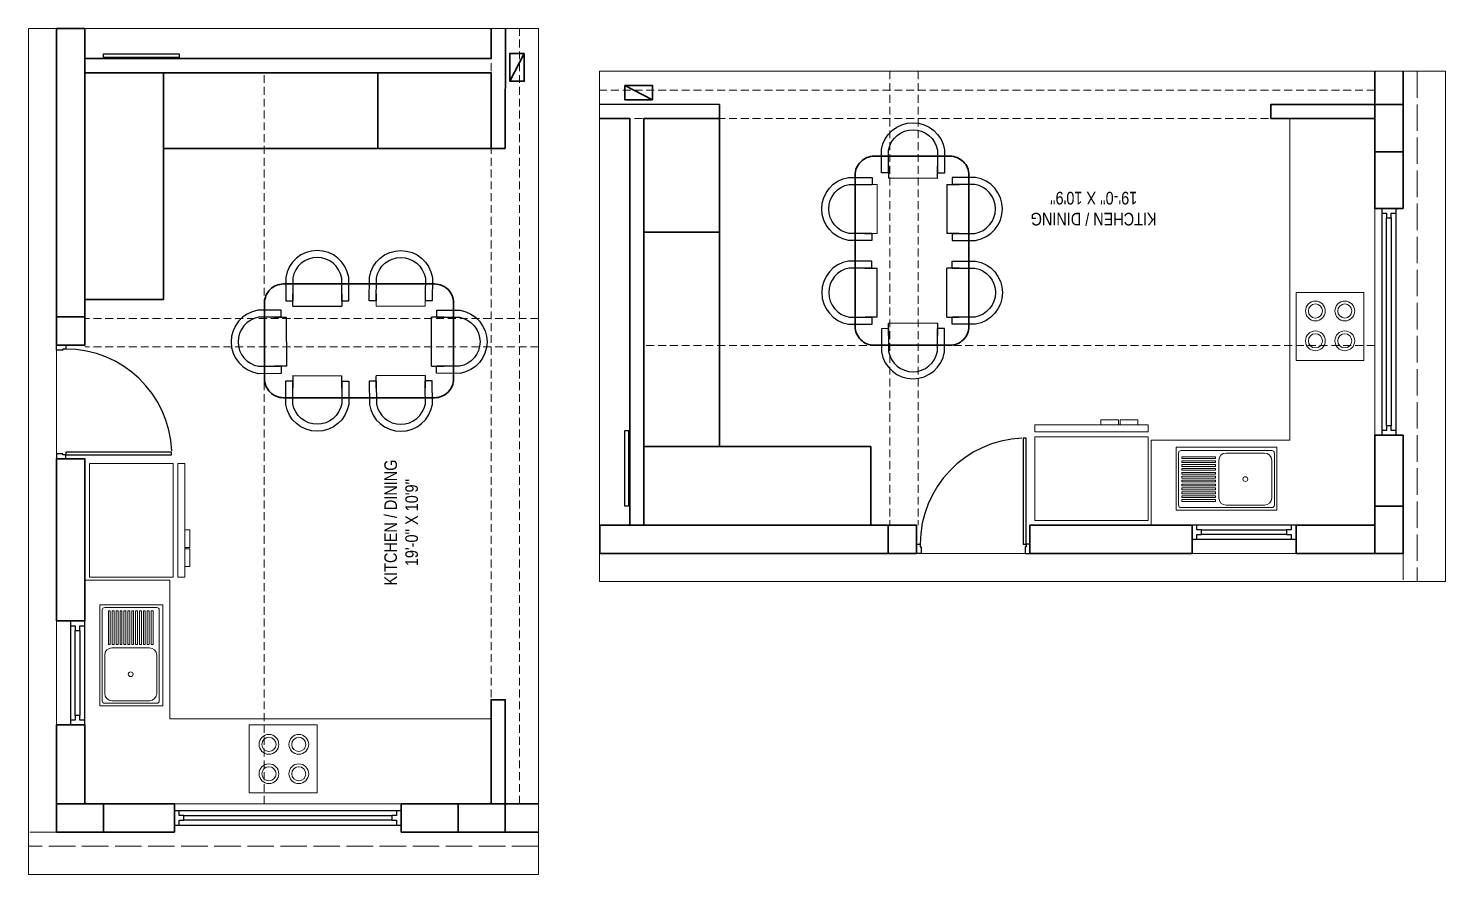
# Model space of a CAD drawing. Header units: millimetres. Extents: x 56222 to 3066687, y -650199 to -121287.
# Drawn here: x 138443.7 to 138893.6, y -183720.3 to -183451.7 of the extents above; entities that cross this region are included whole.
import ezdxf

# ---------------------------------------------------------------- set-up
doc = ezdxf.new("R2010")
doc.units = ezdxf.units.MM
doc.header["$MEASUREMENT"] = 0
doc.linetypes.add('ACAD_ISO02W100', pattern=[15, 12, -3])
doc.linetypes.add('DASHED2', pattern=[0.375, 0.25, -0.125])
for name, color, linetype in [('AR DOOR', 40, 'Continuous'), ('AR ELE-5', 134, 'Continuous'), ('str coll', 6, 'Continuous')]:
    doc.layers.add(name, color=color, linetype=linetype)
for name, color, linetype, lineweight in [('CENTERLINE ( COLUMN ) ~ DIM', 7, 'Continuous', 9), ('COLUMN', 1, 'Continuous', 30), ('FIRST FLOOR ( DW_RAIL )', 7, 'Continuous', 9), ('FIRST FLOOR ( TEXT )', 7, 'Continuous', 9), ('FURNITURE', 32, 'Continuous', 9), ('GROUND FLOOR', 7, 'Continuous', 9), ('GROUND FLOOR  ( PLINE )', 251, 'Continuous', 30), ('Labelling', 1, 'Continuous', 25), ('XX~SLAB ( BEAM )~ ( DIM )', 7, 'Continuous', 9)]:
    doc.layers.add(name, color=color, linetype=linetype, lineweight=lineweight)
doc.layers.add('PDF_INT-ELEC SWITCH BOARD', color=7, linetype='Continuous', true_color=0x00751d)
doc.layers.add('XX~SLAB ( PLINE )', color=251, linetype='Continuous', plot=False)
doc.styles.add('KATHA', font='swissc.ttf')

# ---------------------------------------------------------------- blocks, each defined once
blk = doc.blocks.new('*U131')
for points in [[(-40, 0), (0, 0), (0, 30), (10, 30), (10, 100), (-40, 100)], [(0, 0), (0, -1120), (30, -1120), (30, 0)], [(1160, 0), (1120, 0), (1120, 30), (1110, 30), (1110, 100), (1160, 100)]]:
    blk.add_lwpolyline(points, close=True)
at = {"layer": 'AR ELE-5', "linetype": 'ByBlock', "ltscale": 15}
blk.add_arc((-2, 1), 1122, 272.373, 359.9653, dxfattribs=at)
blk = doc.blocks.new('sf sfs')
at = {"layer": 'FURNITURE'}
blk.add_line((3348685.97, -514612.12), (3348664.42, -514612.12), dxfattribs=at)
blk.add_lwpolyline([(3348664.42, -514612.12), (3348664.42, -514590.57), (3348685.97, -514590.57), (3348685.97, -514612.12)], dxfattribs=at)
for centre, radius in [((3348670.49, -514596.83), 3.14), ((3348679.82, -514596.83), 3.14), ((3348670.49, -514596.83), 2.24), ((3348679.82, -514596.83), 2.24), ((3348670.49, -514606.3), 3.14), ((3348679.82, -514606.3), 3.14), ((3348670.49, -514606.3), 2.24), ((3348679.82, -514606.3), 2.24)]:
    blk.add_circle(centre, radius, dxfattribs=at)
blk = doc.blocks.new('SED S')
at = {"layer": 'FURNITURE', "lineweight": 18, "elevation": -0.07, "flags": 128}
for points in [[(3340639.61, -514630.85), (3340639.61, -514629.27), (3340645.24, -514629.27), (3340645.24, -514630.85)], [(3340645.71, -514630.85), (3340645.71, -514629.27), (3340651.34, -514629.27), (3340651.34, -514630.85)]]:
    blk.add_lwpolyline(points, dxfattribs=at)
at = {"layer": 'FURNITURE', "lineweight": 18, "elevation": -0.07}
for points in [[(3340618.66, -514630.85), (3340618.66, -514633.06), (3340654.66, -514633.06), (3340654.66, -514630.85)], [(3340618.66, -514634.61), (3340618.66, -514661.17), (3340654.66, -514661.17), (3340654.66, -514634.61)]]:
    blk.add_lwpolyline(points, close=True, dxfattribs=at)
blk = doc.blocks.new('SD DSD')
at = {"layer": 'FURNITURE', "lineweight": 25}
for p, q in [((3348486.7, -514623.32), (3348486.68, -514619.42)), ((3348502.23, -514619.34), (3348502.25, -514623.25)), ((3348483.69, -514625.26), (3348479.79, -514625.25)), ((3348483.69, -514625.26), (3348483.66, -514640.81)), ((3348486.7, -514623.32), (3348502.25, -514623.25)), ((3348505.76, -514625.26), (3348509.66, -514625.25)), ((3348505.76, -514625.26), (3348505.79, -514640.81)), ((3348479.75, -514640.8), (3348483.66, -514640.81)), ((3348509.7, -514640.8), (3348505.79, -514640.81)), ((3348479.75, -514651.77), (3348483.66, -514651.76)), ((3348483.69, -514667.31), (3348483.66, -514651.76)), ((3348483.69, -514667.31), (3348479.79, -514667.32)), ((3348486.7, -514669.25), (3348486.68, -514673.16)), ((3348486.7, -514669.25), (3348502.25, -514669.32)), ((3348502.23, -514673.23), (3348502.25, -514669.32))]:
    blk.add_line(p, q, dxfattribs=at)
at = {"layer": 'FURNITURE'}
for p, q in [((3348505.76, -514667.31), (3348505.79, -514651.76)), ((3348509.7, -514651.77), (3348505.79, -514651.76)), ((3348505.76, -514667.31), (3348509.66, -514667.32))]:
    blk.add_line(p, q, dxfattribs=at)
at = {"layer": 'FURNITURE', "lineweight": 25, "flags": 128}
for points in [[(3348502.23, -514621.56), (3348504.46, -514621.55), (3348504.42, -514614.17, 0.853613), (3348484.42, -514614.22), (3348484.46, -514621.65), (3348486.68, -514621.64)], [(3348502.22, -514619.34), (3348502.23, -514621.56), (3348502.2, -514614.36, 0.835758), (3348486.65, -514614.39), (3348486.67, -514619.42), (3348486.68, -514621.64)], [(3348481.97, -514640.8), (3348481.97, -514643.02), (3348474.58, -514643.01, -0.853613), (3348474.58, -514623.01), (3348482.01, -514623.02), (3348482.01, -514625.25)], [(3348479.75, -514640.79), (3348481.97, -514640.8), (3348474.77, -514640.78, -0.835758), (3348474.76, -514625.23), (3348479.79, -514625.24), (3348482.01, -514625.25)], [(3348507.48, -514640.8), (3348507.48, -514643.02), (3348514.87, -514643.01, 0.853613), (3348514.87, -514623.01), (3348507.44, -514623.02), (3348507.44, -514625.25)], [(3348509.7, -514640.79), (3348507.48, -514640.8), (3348514.68, -514640.78, 0.835758), (3348514.69, -514625.23), (3348509.66, -514625.24), (3348507.44, -514625.25)], [(3348481.97, -514651.77), (3348481.97, -514649.55), (3348474.58, -514649.57, 0.853613), (3348474.58, -514669.57), (3348482.01, -514669.55), (3348482.01, -514667.32)], [(3348479.75, -514651.78), (3348481.97, -514651.77), (3348474.77, -514651.79, 0.835758), (3348474.76, -514667.34), (3348479.79, -514667.33), (3348482.01, -514667.33)], [(3348507.48, -514651.77), (3348507.48, -514649.55), (3348514.87, -514649.57, -0.853613), (3348514.87, -514669.57), (3348507.44, -514669.55), (3348507.44, -514667.32)], [(3348509.7, -514651.78), (3348507.48, -514651.77), (3348514.68, -514651.79, -0.835758), (3348514.69, -514667.34), (3348509.66, -514667.33), (3348507.44, -514667.33)], [(3348502.23, -514671.01), (3348504.46, -514671.02), (3348504.42, -514678.4, -0.853613), (3348484.42, -514678.36), (3348484.46, -514670.92), (3348486.68, -514670.93)], [(3348502.22, -514673.23), (3348502.23, -514671.01), (3348502.2, -514678.21, -0.835758), (3348486.65, -514678.18), (3348486.67, -514673.16), (3348486.68, -514670.93)]]:
    blk.add_lwpolyline(points, format="xyb", dxfattribs=at)
at = {"layer": 'FURNITURE', "lineweight": 30}
blk.add_lwpolyline([(3348506.78, -514676.29), (3348482.68, -514676.29, -0.414214), (3348476.68, -514670.29), (3348476.68, -514622.29, -0.414214), (3348482.68, -514616.29), (3348506.78, -514616.29, -0.414214), (3348512.78, -514622.29), (3348512.78, -514670.29, -0.414214)], format="xyb", close=True, dxfattribs=at)

msp = doc.modelspace()

# ---------------------------------------------------------------- linework, layer by layer
at = {"color": 5}
for points in [[(138467.568, -183460.95), (138467.568, -183459.775), (138491.576, -183459.775), (138491.576, -183460.95)], [(138634.232, -183603.394), (138633.056, -183603.394), (138633.056, -183579.386), (138634.232, -183579.386)]]:
    msp.add_lwpolyline(points, close=True, dxfattribs=at)
at = {"layer": 'CENTERLINE ( COLUMN ) ~ DIM'}
for p, q in [((138880.099, -183508.894), (138871.099, -183508.894)), ((138880.099, -183580.894), (138871.099, -183580.894)), ((138880.099, -183603.394), (138871.099, -183603.394)), ((138467.567, -183706.817), (138467.567, -183697.817)), ((138490.067, -183706.817), (138490.067, -183697.817)), ((138562.067, -183706.817), (138562.067, -183697.817))]:
    msp.add_line(p, q, dxfattribs=at)
at = {"layer": 'COLUMN'}
for points in [[(138461.567, -183451.74), (138461.567, -183451.817), (138452.567, -183451.817), (138452.567, -183451.74)], [(138625.022, -183609.394), (138625.099, -183609.394), (138625.099, -183618.394), (138625.022, -183618.394)]]:
    msp.add_lwpolyline(points, dxfattribs=at)
for points in [[(138880.099, -183490.894), (138871.099, -183490.894), (138871.099, -183475.894), (138880.099, -183475.894)], [(138452.567, -183552.317), (138452.567, -183543.317), (138461.567, -183543.317), (138461.567, -183552.317)], [(138880.099, -183618.394), (138871.099, -183618.394), (138871.099, -183603.394), (138880.099, -183603.394)], [(138725.599, -183618.394), (138716.599, -183618.394), (138716.599, -183609.394), (138725.599, -183609.394)], [(138452.567, -183706.817), (138452.567, -183697.817), (138467.567, -183697.817), (138467.567, -183706.817)], [(138580.067, -183706.817), (138580.067, -183697.817), (138595.067, -183697.817), (138595.067, -183706.817)]]:
    msp.add_lwpolyline(points, close=True, dxfattribs=at)
at = {"layer": 'FIRST FLOOR ( DW_RAIL )', "lineweight": 0}
for points in [[(138443.671, -183720.312), (138443.671, -183451.74), (138605.596, -183451.74), (138605.596, -183720.312)], [(138893.593, -183627.29), (138625.022, -183627.29), (138625.022, -183465.365), (138893.593, -183465.365)]]:
    msp.add_lwpolyline(points, close=True, dxfattribs=at)
at = {"layer": 'FURNITURE', "lineweight": 30}
for p, q in [((138486.567, -183537.817), (138486.567, -183465.817)), ((138663.099, -183480.394), (138663.099, -183584.394)), ((138590.567, -183489.817), (138486.567, -183489.817)), ((138461.567, -183537.817), (138486.567, -183537.817)), ((138711.099, -183584.394), (138639.099, -183584.394)), ((138711.099, -183609.394), (138711.099, -183584.394))]:
    msp.add_line(p, q, dxfattribs=at)
at = {"layer": 'FURNITURE'}
for p, q in [((138809.591, -183585.745, -0.001), (138838.439, -183585.745, -0.001)), ((138808.816, -183603.061, -0.001), (138808.816, -183586.52, -0.001)), ((138821.591, -183600.737, -0.001), (138821.591, -183588.844, -0.001)), ((138823.915, -183586.52, -0.001), (138836.081, -183586.52, -0.001)), ((138838.405, -183588.844, -0.001), (138838.405, -183600.737, -0.001)), ((138839.213, -183586.52, -0.001), (138839.213, -183603.061, -0.001)), ((138838.439, -183603.836, -0.001), (138809.591, -183603.836, -0.001)), ((138836.081, -183603.061, -0.001), (138823.915, -183603.061, -0.001)), ((138467.9, -183635.535, -0.001), (138484.441, -183635.535, -0.001)), ((138467.126, -183665.157, -0.001), (138467.126, -183636.309, -0.001)), ((138485.216, -183636.309, -0.001), (138485.216, -183665.157, -0.001)), ((138470.224, -183648.309, -0.001), (138482.117, -183648.309, -0.001)), ((138467.9, -183662.8, -0.001), (138467.9, -183650.633, -0.001)), ((138484.441, -183650.633, -0.001), (138484.441, -183662.8, -0.001)), ((138484.441, -183665.932, -0.001), (138467.9, -183665.932, -0.001)), ((138482.117, -183665.124, -0.001), (138470.224, -183665.124, -0.001))]:
    msp.add_line(p, q, dxfattribs=at)
at = {"layer": 'FURNITURE', "lineweight": 30}
for points in [[(138590.567, -183489.817), (138590.567, -183465.817), (138554.566, -183465.817), (138554.566, -183489.817)], [(138663.099, -183480.394), (138639.099, -183480.394), (138639.099, -183516.395), (138663.099, -183516.395)]]:
    msp.add_lwpolyline(points, close=True, dxfattribs=at)
at = {"layer": 'FURNITURE', "elevation": -0.001}
for points in [[(138839.998, -183584.61), (138807.998, -183584.61), (138807.998, -183604.61), (138839.998, -183604.61)], [(138820.568, -183588.287), (138809.839, -183588.287), (138809.839, -183587.7), (138820.568, -183587.7)], [(138820.568, -183589.523), (138809.839, -183589.523), (138809.839, -183588.936), (138820.568, -183588.936)], [(138820.568, -183590.759), (138809.839, -183590.759), (138809.839, -183590.172), (138820.568, -183590.172)], [(138820.568, -183591.994), (138809.839, -183591.994), (138809.839, -183591.407), (138820.568, -183591.407)], [(138820.568, -183593.23), (138809.839, -183593.23), (138809.839, -183592.643), (138820.568, -183592.643)], [(138820.568, -183594.466), (138809.839, -183594.466), (138809.839, -183593.879), (138820.568, -183593.879)], [(138820.568, -183595.702), (138809.839, -183595.702), (138809.839, -183595.115), (138820.568, -183595.115)], [(138820.568, -183596.938), (138809.839, -183596.938), (138809.839, -183596.351), (138820.568, -183596.351)], [(138820.568, -183598.174), (138809.839, -183598.174), (138809.839, -183597.586), (138820.568, -183597.586)], [(138820.568, -183599.409), (138809.839, -183599.409), (138809.839, -183598.822), (138820.568, -183598.822)], [(138820.568, -183600.645), (138809.839, -183600.645), (138809.839, -183600.058), (138820.568, -183600.058)], [(138820.568, -183601.881), (138809.839, -183601.881), (138809.839, -183601.294), (138820.568, -183601.294)], [(138486.351, -183666.716), (138486.351, -183634.716), (138466.351, -183634.716), (138466.351, -183666.716)], [(138469.08, -183647.287), (138469.08, -183636.557), (138469.667, -183636.557), (138469.667, -183647.287)], [(138470.316, -183647.287), (138470.316, -183636.557), (138470.903, -183636.557), (138470.903, -183647.287)], [(138471.552, -183647.287), (138471.552, -183636.557), (138472.139, -183636.557), (138472.139, -183647.287)], [(138472.788, -183647.287), (138472.788, -183636.557), (138473.375, -183636.557), (138473.375, -183647.287)], [(138474.024, -183647.287), (138474.024, -183636.557), (138474.611, -183636.557), (138474.611, -183647.287)], [(138475.259, -183647.287), (138475.259, -183636.557), (138475.846, -183636.557), (138475.846, -183647.287)], [(138476.495, -183647.287), (138476.495, -183636.557), (138477.082, -183636.557), (138477.082, -183647.287)], [(138477.731, -183647.287), (138477.731, -183636.557), (138478.318, -183636.557), (138478.318, -183647.287)], [(138478.967, -183647.287), (138478.967, -183636.557), (138479.554, -183636.557), (138479.554, -183647.287)], [(138480.203, -183647.287), (138480.203, -183636.557), (138480.79, -183636.557), (138480.79, -183647.287)], [(138481.438, -183647.287), (138481.438, -183636.557), (138482.025, -183636.557), (138482.025, -183647.287)], [(138482.674, -183647.287), (138482.674, -183636.557), (138483.261, -183636.557), (138483.261, -183647.287)]]:
    msp.add_lwpolyline(points, close=True, dxfattribs=at)
at = {"layer": 'FURNITURE'}
for centre in [(138829.998, -183594.79, -0.001), (138476.171, -183656.716, -0.001)]:
    msp.add_circle(centre, 0.762, dxfattribs=at)
for centre, radius, start, end in [((138809.591, -183586.52, -0.001), 0.775, 90, 180), ((138838.439, -183586.52, -0.001), 0.775, 0, 90), ((138823.915, -183588.844, -0.001), 2.324, 90, 180), ((138836.081, -183588.844, -0.001), 2.324, 0, 90), ((138809.591, -183603.061, -0.001), 0.775, 180, 270), ((138823.915, -183600.737, -0.001), 2.324, 180, 270), ((138836.081, -183600.737, -0.001), 2.324, 270, 0), ((138838.439, -183603.061, -0.001), 0.775, 270, 0), ((138467.9, -183636.309, -0.001), 0.775, 90, 180), ((138484.441, -183636.309, -0.001), 0.775, 0, 90), ((138470.224, -183650.633, -0.001), 2.324, 90, 180), ((138482.117, -183650.633, -0.001), 2.324, 0, 90), ((138470.224, -183662.8, -0.001), 2.324, 180, 270), ((138482.117, -183662.8, -0.001), 2.324, 270, 0), ((138467.9, -183665.157, -0.001), 0.775, 180, 270), ((138484.441, -183665.157, -0.001), 0.775, 270, 0)]:
    msp.add_arc(centre, radius, start, end, dxfattribs=at)
at = {"layer": 'GROUND FLOOR'}
for p, q in [((138452.567, -183451.74), (138452.567, -183706.817)), ((138461.567, -183451.74), (138461.567, -183465.317)), ((138590.567, -183461.317), (138590.567, -183451.74)), ((138590.567, -183465.817), (138590.567, -183489.817)), ((138871.099, -183475.894), (138871.099, -183465.365)), ((138461.567, -183469.817), (138461.567, -183552.317)), ((138663.099, -183475.894), (138663.099, -183480.394)), ((138838.099, -183480.394), (138838.099, -183475.894)), ((138634.599, -183480.394), (138625.022, -183480.394)), ((138639.099, -183480.394), (138663.099, -183480.394)), ((138595.067, -183489.817), (138590.567, -183489.817)), ((138871.099, -183609.394), (138871.099, -183489.394)), ((138871.099, -183508.894), (138880.099, -183508.894)), ((138452.567, -183543.317), (138461.567, -183543.317)), ((138452.567, -183552.317), (138461.567, -183552.317)), ((138871.099, -183580.894), (138880.099, -183580.894)), ((138452.567, -183588.317), (138461.567, -183588.317)), ((138461.567, -183588.317), (138461.567, -183697.817)), ((138625.022, -183609.394), (138638.599, -183609.394)), ((138643.099, -183609.394), (138725.599, -183609.394)), ((138716.599, -183618.394), (138716.599, -183609.394)), ((138725.599, -183618.394), (138725.599, -183609.394)), ((138761.599, -183609.394), (138871.099, -183609.394)), ((138761.599, -183618.394), (138761.599, -183609.394)), ((138625.022, -183618.394), (138880.099, -183618.394)), ((138590.567, -183664.817), (138595.067, -183664.817)), ((138461.567, -183697.817), (138581.567, -183697.817)), ((138490.067, -183697.817), (138490.067, -183706.817)), ((138562.067, -183697.817), (138562.067, -183706.817)), ((138595.067, -183697.817), (138605.596, -183697.817))]:
    msp.add_line(p, q, dxfattribs=at)
at = {"layer": 'GROUND FLOOR', "linetype": 'ACAD_ISO02W100', "ltscale": 0.7}
for p, q in [((138880.099, -183618.394), (138880.099, -183627.29)), ((138452.567, -183706.817), (138443.671, -183706.817))]:
    msp.add_line(p, q, dxfattribs=at)
at = {"layer": 'GROUND FLOOR', "color": 1, "linetype": 'ACAD_ISO02W100', "ltscale": 0.7}
for points in [[(138884.599, -183465.365), (138884.599, -183627.29)], [(138605.596, -183711.317), (138443.671, -183711.317)]]:
    msp.add_lwpolyline(points, dxfattribs=at)
at = {"layer": 'GROUND FLOOR  ( PLINE )'}
for p, q in [((138452.567, -183543.317), (138452.567, -183451.74)), ((138461.567, -183451.74), (138461.567, -183469.817)), ((138590.567, -183461.317), (138590.567, -183451.74)), ((138595.12, -183451.74), (138595.067, -183489.817)), ((138461.567, -183461.317), (138590.567, -183461.317)), ((138590.567, -183465.817), (138461.567, -183465.817)), ((138590.567, -183489.817), (138590.567, -183465.817)), ((138461.567, -183469.817), (138461.567, -183543.317)), ((138625.022, -183475.841), (138663.099, -183475.894)), ((138663.099, -183475.894), (138663.099, -183480.394)), ((138634.599, -183480.394), (138625.022, -183480.394)), ((138634.599, -183609.394), (138634.599, -183480.394)), ((138663.099, -183480.394), (138639.099, -183480.394)), ((138639.099, -183480.394), (138639.099, -183609.394)), ((138595.067, -183489.817), (138590.567, -183489.817)), ((138461.567, -183543.317), (138452.567, -183543.317)), ((138625.022, -183609.394), (138643.099, -183609.394)), ((138643.099, -183609.394), (138716.599, -183609.394)), ((138716.599, -183609.394), (138716.599, -183618.394)), ((138716.599, -183618.394), (138625.022, -183618.394))]:
    msp.add_line(p, q, dxfattribs=at)
for points in [[(138871.099, -183465.365), (138871.099, -183475.894), (138838.099, -183475.894), (138838.099, -183480.394), (138871.099, -183480.394), (138871.099, -183490.894), (138880.099, -183490.894), (138880.099, -183465.365)], [(138605.596, -183697.817), (138595.067, -183697.817), (138595.067, -183664.817), (138590.567, -183664.817), (138590.567, -183697.817), (138580.067, -183697.817), (138580.067, -183706.817), (138605.596, -183706.817)]]:
    msp.add_lwpolyline(points, dxfattribs=at)
for points in [[(138871.099, -183490.894), (138880.099, -183490.894), (138880.099, -183508.894), (138871.099, -183508.894)], [(138871.099, -183580.894), (138880.099, -183580.894), (138880.099, -183603.394), (138871.099, -183603.394)], [(138452.567, -183639.817), (138452.567, -183588.317), (138461.567, -183588.317), (138461.567, -183639.817)], [(138846.099, -183618.394), (138880.099, -183618.394), (138880.099, -183603.394), (138871.099, -183603.394), (138871.099, -183609.394), (138846.099, -183609.394)], [(138813.099, -183618.394), (138761.599, -183618.394), (138761.599, -183609.394), (138813.099, -183609.394)], [(138452.567, -183672.817), (138452.567, -183706.817), (138467.567, -183706.817), (138467.567, -183697.817), (138461.567, -183697.817), (138461.567, -183672.817)], [(138490.067, -183697.817), (138490.067, -183706.817), (138467.567, -183706.817), (138467.567, -183697.817)], [(138580.067, -183697.817), (138580.067, -183706.817), (138562.067, -183706.817), (138562.067, -183697.817)]]:
    msp.add_lwpolyline(points, close=True, dxfattribs=at)
at = {"layer": 'Labelling', "color": 251, "linetype": 'DASHED2', "lineweight": 0, "ltscale": 10, "true_color": 0x636466}
for p, q in [((138590.567, -183697.817), (138590.567, -183451.74)), ((138599.567, -183697.817), (138599.567, -183451.74)), ((138518.567, -183697.817), (138518.567, -183465.817)), ((138717.099, -183465.365), (138717.099, -183609.394)), ((138726.099, -183465.365), (138726.099, -183609.394)), ((138871.099, -183471.394), (138625.022, -183471.394)), ((138871.099, -183480.394), (138625.022, -183480.394)), ((138605.596, -183543.817), (138461.567, -183543.817)), ((138605.596, -183552.817), (138461.567, -183552.817)), ((138871.099, -183552.394), (138639.099, -183552.394))]:
    msp.add_line(p, q, dxfattribs=at)
at = {"layer": 'PDF_INT-ELEC SWITCH BOARD', "color": 40, "lineweight": 30, "true_color": 0xffc61a}
for p, q in [((138596.567, -183468.508), (138601.115, -183459.693)), ((138641.789, -183474.394), (138632.974, -183469.846))]:
    msp.add_line(p, q, dxfattribs=at)
for points in [[(138601.115, -183459.693), (138596.567, -183459.693), (138596.567, -183468.508), (138601.115, -183468.508)], [(138632.974, -183469.846), (138632.974, -183474.394), (138641.789, -183474.394), (138641.789, -183469.846)]]:
    msp.add_lwpolyline(points, close=True, dxfattribs=at)
at = {"layer": 'XX~SLAB ( BEAM )~ ( DIM )'}
for p, q in [((138844.099, -183480.394), (138844.099, -183582.394)), ((138844.099, -183582.394), (138800.118, -183582.394)), ((138800.118, -183582.394), (138800.118, -183609.394)), ((138488.567, -183626.836), (138461.567, -183626.836)), ((138488.567, -183670.817), (138488.567, -183626.836)), ((138590.567, -183670.817), (138488.567, -183670.817))]:
    msp.add_line(p, q, dxfattribs=at)
at = {"layer": 'XX~SLAB ( PLINE )'}
for points in [[(138873.349, -183508.894), (138873.349, -183510.394), (138874.849, -183510.394), (138874.849, -183511.894), (138876.349, -183511.894), (138876.349, -183577.894), (138874.849, -183577.894), (138874.849, -183579.394), (138873.349, -183579.394), (138873.349, -183580.894), (138877.849, -183580.894), (138877.849, -183579.394), (138876.349, -183579.394), (138876.349, -183577.894), (138874.849, -183577.894), (138874.849, -183511.894), (138876.349, -183511.894), (138876.349, -183510.394), (138877.849, -183510.394), (138877.849, -183508.894), (138873.349, -183508.894), (138873.349, -183580.894), (138877.849, -183580.894), (138877.849, -183508.894)], [(138846.099, -183609.394), (138844.599, -183609.394), (138844.599, -183610.894), (138843.099, -183610.894), (138843.099, -183612.394), (138816.099, -183612.394), (138816.099, -183610.894), (138814.599, -183610.894), (138814.599, -183609.394), (138813.099, -183609.394), (138813.099, -183613.894), (138814.599, -183613.894), (138814.599, -183612.394), (138816.099, -183612.394), (138816.099, -183610.894), (138843.099, -183610.894), (138843.099, -183612.394), (138844.599, -183612.394), (138844.599, -183613.894), (138846.099, -183613.894), (138846.099, -183609.394), (138813.099, -183609.394), (138813.099, -183613.894), (138846.099, -183613.894)], [(138461.567, -183672.817), (138461.567, -183671.317), (138460.067, -183671.317), (138460.067, -183669.817), (138458.567, -183669.817), (138458.567, -183642.817), (138460.067, -183642.817), (138460.067, -183641.317), (138461.567, -183641.317), (138461.567, -183639.817), (138457.067, -183639.817), (138457.067, -183641.317), (138458.567, -183641.317), (138458.567, -183642.817), (138460.067, -183642.817), (138460.067, -183669.817), (138458.567, -183669.817), (138458.567, -183671.317), (138457.067, -183671.317), (138457.067, -183672.817), (138461.567, -183672.817), (138461.567, -183639.817), (138457.067, -183639.817), (138457.067, -183672.817)], [(138562.067, -183700.067), (138560.567, -183700.067), (138560.567, -183701.567), (138559.067, -183701.567), (138559.067, -183703.067), (138493.067, -183703.067), (138493.067, -183701.567), (138491.567, -183701.567), (138491.567, -183700.067), (138490.067, -183700.067), (138490.067, -183704.567), (138491.567, -183704.567), (138491.567, -183703.067), (138493.067, -183703.067), (138493.067, -183701.567), (138559.067, -183701.567), (138559.067, -183703.067), (138560.567, -183703.067), (138560.567, -183704.567), (138562.067, -183704.567), (138562.067, -183700.067), (138490.067, -183700.067), (138490.067, -183704.567), (138562.067, -183704.567)]]:
    msp.add_lwpolyline(points, close=True, dxfattribs=at)

# ---------------------------------------------------------------- block references
at = {"lineweight": 35}
for name, p, rotation in [('sf sfs', (3487532.067, -698147.737), 180), ('SED S', (653124.235, 3157028.775, 0.07), 270), ('sf sfs', (-376076.776, -3532358.785), 90)]:
    msp.add_blockref(name, p, dxfattribs=dict(at, rotation=rotation))
msp.add_blockref('SED S', (-3201855.494, 331053.273, 0.07), dxfattribs=at)
at = {"layer": 'AR DOOR', "linetype": 'ByBlock', "lineweight": -2, "extrusion": (0, 0, -1), "xscale": -0.02999999999997555, "yscale": 0.02999999999997555, "zscale": -0.02999999999997555}
for p, rotation in [((-138455.567, -183587.117), 270), ((-138760.399, -183615.394), 180)]:
    msp.add_blockref('*U131', p, dxfattribs=dict(at, rotation=rotation))
at = {"layer": 'str coll', "lineweight": 35}
for p, rotation in [((3487218.928, -698168.603), 180), ((-376097.642, -3532045.646), 90)]:
    msp.add_blockref('SD DSD', p, dxfattribs=dict(at, rotation=rotation))

# ---------------------------------------------------------------- texts
at = {"layer": 'FIRST FLOOR ( TEXT )', "char_height": 4, "attachment_point": 5, "style": 'KATHA'}
for insert, rotation in [((138781.85, -183508.921), 180), ((138562.041, -183608.569), 90)]:
    msp.add_mtext("KITCHEN / DINING\\P19'-0'' X 10'9''", dxfattribs=dict(at, insert=insert, rotation=rotation))

doc.saveas('drawing.dxf')
